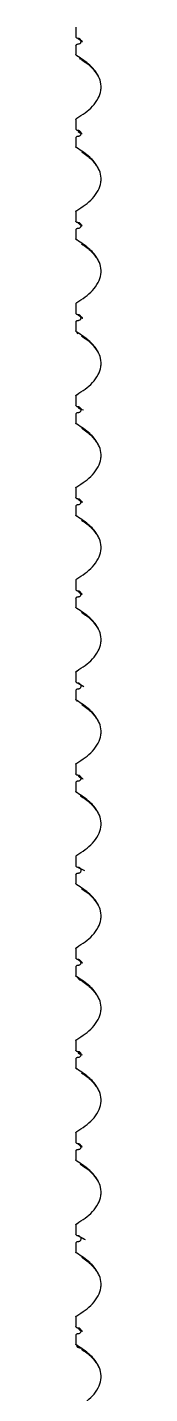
# Model space of a CAD drawing. Header units: millimetres. Extents: x -300 to 1184, y 5 to 1469.
# Drawn here: x 356.94 to 357.68, y 1310.32 to 1349.88 of the extents above; entities that cross this region are included whole.
import ezdxf

# ---------------------------------------------------------------- set-up
doc = ezdxf.new("R2010")
doc.units = ezdxf.units.MM

msp = doc.modelspace()

# ---------------------------------------------------------------- linework, layer by layer
at = {"color": 7, "linetype": 'Continuous', "lineweight": 25}
for p, q in [((356.937, 1349.876), (356.937, 1349.594)), ((356.937, 1349.354), (356.937, 1349.085)), ((357.014, 1349.553), (357.111, 1349.481)), ((357.04, 1348.973), (357.132, 1348.943)), ((357.663, 1348.114), (357.652, 1348.066)), ((356.937, 1347.209), (356.937, 1346.927)), ((356.937, 1346.687), (356.937, 1346.418)), ((357.663, 1345.448), (357.652, 1345.399)), ((356.937, 1344.542), (356.937, 1344.261)), ((357.014, 1344.219), (357.11, 1344.147)), ((357.059, 1344.171), (357.109, 1344.134)), ((356.937, 1344.021), (356.937, 1343.752)), ((357.663, 1342.781), (357.652, 1342.733)), ((356.937, 1341.876), (356.937, 1341.594)), ((356.937, 1341.354), (356.937, 1341.085)), ((357.014, 1341.553), (357.113, 1341.483)), ((357.663, 1340.114), (357.652, 1340.066)), ((356.937, 1339.209), (356.937, 1338.927)), ((356.937, 1338.687), (356.937, 1338.418)), ((357.663, 1337.448), (357.652, 1337.399)), ((356.937, 1336.542), (356.937, 1336.261)), ((357.014, 1336.219), (357.111, 1336.148)), ((356.937, 1336.021), (356.937, 1335.752)), ((357.663, 1334.781), (357.652, 1334.733)), ((356.937, 1333.876), (356.937, 1333.594)), ((357.014, 1333.553), (357.121, 1333.467)), ((356.937, 1333.354), (356.937, 1333.085)), ((357.663, 1332.114), (357.652, 1332.066)), ((356.937, 1331.209), (356.937, 1330.927)), ((356.937, 1330.687), (356.937, 1330.418)), ((357.006, 1330.886), (357.167, 1330.797)), ((357.014, 1330.886), (357.121, 1330.826)), ((357.663, 1329.448), (357.652, 1329.399)), ((356.937, 1328.542), (356.937, 1328.261)), ((356.937, 1328.021), (356.937, 1327.752)), ((357.663, 1326.781), (357.652, 1326.732)), ((356.937, 1325.876), (356.937, 1325.594)), ((357.006, 1325.553), (357.193, 1325.464)), ((357.014, 1325.553), (357.128, 1325.498)), ((356.937, 1325.354), (356.937, 1325.085)), ((357.663, 1324.114), (357.652, 1324.066)), ((356.937, 1323.209), (356.937, 1322.927)), ((357.014, 1322.886), (357.112, 1322.815)), ((356.937, 1322.687), (356.937, 1322.418)), ((357.045, 1322.303), (357.13, 1322.276)), ((357.663, 1321.448), (357.652, 1321.399)), ((356.937, 1320.542), (356.937, 1320.261)), ((356.937, 1320.021), (356.937, 1319.752)), ((357.014, 1320.219), (357.052, 1320.161)), ((357.663, 1318.781), (357.652, 1318.733)), ((356.937, 1317.876), (356.937, 1317.594)), ((356.937, 1317.354), (356.937, 1317.085)), ((357.014, 1317.553), (357.111, 1317.481)), ((357.663, 1316.114), (357.652, 1316.066)), ((356.937, 1315.209), (356.937, 1314.927)), ((357.006, 1314.886), (357.179, 1314.797)), ((357.014, 1314.886), (357.208, 1314.786)), ((356.937, 1314.687), (356.937, 1314.418)), ((357.663, 1313.448), (357.652, 1313.399)), ((356.937, 1312.542), (356.937, 1312.261)), ((357.014, 1312.219), (357.114, 1312.137)), ((356.937, 1312.021), (356.937, 1311.752)), ((357.663, 1310.781), (357.652, 1310.733))]:
    msp.add_line(p, q, dxfattribs=at)
at = {"color": 8, "linetype": 'Continuous', "lineweight": 25}
for p, q in [((357.006, 1349.553), (357.128, 1349.463)), ((356.967, 1346.387), (356.969, 1346.374)), ((357.006, 1344.219), (357.126, 1344.13)), ((357.006, 1341.553), (357.134, 1341.463)), ((356.967, 1341.053), (356.992, 1341.007)), ((357.006, 1336.219), (357.129, 1336.13)), ((357.006, 1333.553), (357.118, 1333.463)), ((356.967, 1333.053), (356.969, 1333.04)), ((356.967, 1330.387), (356.978, 1330.356)), ((357.006, 1322.886), (357.13, 1322.796)), ((356.967, 1322.387), (357.045, 1322.303)), ((356.967, 1319.72), (356.97, 1319.705)), ((357.006, 1317.553), (357.127, 1317.463)), ((357.006, 1312.22), (357.115, 1312.13))]:
    msp.add_line(p, q, dxfattribs=at)
at = {"color": 7, "linetype": 'Continuous', "lineweight": 25}
for points, knots in [([(357.006, 1349.553), (356.997, 1349.554), (356.979, 1349.556), (356.955, 1349.569), (356.942, 1349.584), (356.937, 1349.593), (356.937, 1349.594)], [0, 0, 0, 0, 0.315574, 0.631351, 0.947849, 1, 1, 1, 1]), ([(356.937, 1349.354), (356.942, 1349.361), (356.952, 1349.376), (356.977, 1349.39), (356.995, 1349.392), (357.005, 1349.393)], [0, 0, 0, 0, 0.324756, 0.650121, 1, 1, 1, 1]), ([(357.005, 1349.393), (357.006, 1349.393), (357.007, 1349.393), (357.01, 1349.393), (357.012, 1349.393), (357.013, 1349.393)], [0, 0, 0, 0, 0.269888, 0.541066, 1, 1, 1, 1]), ([(357.014, 1349.553), (357.013, 1349.553), (357.011, 1349.553), (357.009, 1349.553), (357.007, 1349.553), (357.006, 1349.553)], [0, 0, 0, 0, 0.2708, 0.5416, 1, 1, 1, 1]), ([(357.013, 1349.393), (357.022, 1349.394), (357.04, 1349.396), (357.063, 1349.409), (357.082, 1349.429), (357.092, 1349.454), (357.094, 1349.482), (357.086, 1349.508), (357.071, 1349.531), (357.048, 1349.546), (357.028, 1349.552), (357.016, 1349.553), (357.014, 1349.553)], [0, 0, 0, 0, 0.106506, 0.213028, 0.319797, 0.427334, 0.535332, 0.643679, 0.751892, 0.859619, 0.96665, 1, 1, 1, 1]), ([(357.061, 1349.504), (357.063, 1349.491), (357.066, 1349.477), (357.125, 1349.463), (357.13, 1349.462)], [0, 0, 0, 0, 0.92223, 1, 1, 1, 1]), ([(356.967, 1349.053), (356.961, 1349.057), (356.949, 1349.066), (356.941, 1349.078), (356.937, 1349.085)], [0, 0, 0, 0, 0.480527, 1, 1, 1, 1]), ([(356.967, 1347.241), (357.129, 1347.346), (357.372, 1347.503), (357.594, 1347.802), (357.681, 1348.049), (357.671, 1348.29), (357.564, 1348.547), (357.333, 1348.819), (357.099, 1348.969), (356.967, 1349.053)], [0, 0, 0, 0, 0.239817, 0.358736, 0.459947, 0.561705, 0.652805, 0.804705, 1, 1, 1, 1]), ([(357.105, 1348.942), (357.208, 1348.872), (357.398, 1348.743), (357.532, 1348.545), (357.592, 1348.454)], [0, 0, 0, 0, 0.5424873, 1, 1, 1, 1]), ([(356.937, 1347.209), (356.94, 1347.215), (356.948, 1347.228), (356.961, 1347.236), (356.967, 1347.241)], [0, 0, 0, 0, 0.479982, 1, 1, 1, 1]), ([(357.006, 1346.886), (356.997, 1346.887), (356.979, 1346.889), (356.955, 1346.903), (356.942, 1346.917), (356.937, 1346.926), (356.937, 1346.927)], [0, 0, 0, 0, 0.315574, 0.631351, 0.947849, 1, 1, 1, 1]), ([(357.006, 1346.886), (357.005, 1346.867), (357.004, 1346.838), (357.091, 1346.808), (357.121, 1346.798)], [0, 0, 0, 0, 0.654411, 1, 1, 1, 1]), ([(357.014, 1346.886), (357.013, 1346.886), (357.011, 1346.886), (357.009, 1346.886), (357.007, 1346.886), (357.006, 1346.886)], [0, 0, 0, 0, 0.2708, 0.5416, 1, 1, 1, 1]), ([(357.014, 1346.886), (357.01, 1346.867), (357.006, 1346.843), (357.075, 1346.819), (357.09, 1346.813)], [0, 0, 0, 0, 0.789227, 1, 1, 1, 1]), ([(357.013, 1346.727), (357.022, 1346.727), (357.04, 1346.729), (357.063, 1346.743), (357.082, 1346.763), (357.092, 1346.788), (357.094, 1346.815), (357.086, 1346.841), (357.071, 1346.864), (357.048, 1346.88), (357.028, 1346.886), (357.016, 1346.886), (357.014, 1346.886)], [0, 0, 0, 0, 0.106538, 0.212988, 0.319763, 0.427305, 0.535308, 0.643661, 0.751879, 0.859612, 0.966648, 1, 1, 1, 1]), ([(356.937, 1346.687), (356.942, 1346.695), (356.952, 1346.709), (356.977, 1346.724), (356.995, 1346.726), (357.005, 1346.727)], [0, 0, 0, 0, 0.325085, 0.650164, 1, 1, 1, 1]), ([(357.005, 1346.727), (357.006, 1346.727), (357.007, 1346.727), (357.01, 1346.726), (357.012, 1346.727), (357.013, 1346.727)], [0, 0, 0, 0, 0.269888, 0.541066, 1, 1, 1, 1]), ([(356.967, 1346.387), (356.961, 1346.391), (356.949, 1346.399), (356.941, 1346.412), (356.937, 1346.418)], [0, 0, 0, 0, 0.480353, 1, 1, 1, 1]), ([(356.967, 1344.574), (357.129, 1344.679), (357.372, 1344.837), (357.594, 1345.136), (357.681, 1345.382), (357.671, 1345.623), (357.564, 1345.881), (357.333, 1346.153), (357.099, 1346.302), (356.967, 1346.387)], [0, 0, 0, 0, 0.239817, 0.358743, 0.459946, 0.561705, 0.652805, 0.804704, 1, 1, 1, 1]), ([(357.105, 1346.275), (357.208, 1346.205), (357.398, 1346.076), (357.532, 1345.878), (357.592, 1345.788)], [0, 0, 0, 0, 0.5424938, 1, 1, 1, 1]), ([(356.937, 1344.542), (356.94, 1344.548), (356.948, 1344.561), (356.961, 1344.57), (356.967, 1344.574)], [0, 0, 0, 0, 0.480494, 1, 1, 1, 1]), ([(357.006, 1344.219), (356.997, 1344.22), (356.979, 1344.222), (356.955, 1344.236), (356.942, 1344.25), (356.937, 1344.259), (356.937, 1344.261)], [0, 0, 0, 0, 0.315638, 0.631323, 0.947846, 1, 1, 1, 1]), ([(357.014, 1344.219), (357.013, 1344.219), (357.011, 1344.219), (357.009, 1344.219), (357.007, 1344.219), (357.006, 1344.219)], [0, 0, 0, 0, 0.270814, 0.541616, 1, 1, 1, 1]), ([(357.013, 1344.06), (357.022, 1344.061), (357.04, 1344.062), (357.063, 1344.076), (357.082, 1344.096), (357.092, 1344.121), (357.094, 1344.148), (357.086, 1344.175), (357.071, 1344.197), (357.048, 1344.213), (357.028, 1344.219), (357.016, 1344.219), (357.014, 1344.219)], [0, 0, 0, 0, 0.106522, 0.213046, 0.319818, 0.427284, 0.535284, 0.643634, 0.751915, 0.859599, 0.966654, 1, 1, 1, 1]), ([(356.937, 1344.021), (356.942, 1344.028), (356.952, 1344.042), (356.977, 1344.057), (356.995, 1344.059), (357.005, 1344.06)], [0, 0, 0, 0, 0.32492, 0.650142, 1, 1, 1, 1]), ([(356.967, 1343.72), (356.961, 1343.724), (356.949, 1343.732), (356.941, 1343.745), (356.937, 1343.752)], [0, 0, 0, 0, 0.480211, 1, 1, 1, 1]), ([(356.967, 1341.907), (357.129, 1342.013), (357.372, 1342.17), (357.594, 1342.469), (357.681, 1342.716), (357.671, 1342.956), (357.564, 1343.214), (357.333, 1343.486), (357.099, 1343.636), (356.967, 1343.72)], [0, 0, 0, 0, 0.2398116, 0.3587379, 0.4599404, 0.5616989, 0.6528069, 0.8046998, 1, 1, 1, 1]), ([(357.005, 1344.06), (357.006, 1344.06), (357.007, 1344.06), (357.01, 1344.06), (357.012, 1344.06), (357.013, 1344.06)], [0, 0, 0, 0, 0.269896, 0.541046, 1, 1, 1, 1]), ([(357.105, 1343.608), (357.208, 1343.538), (357.398, 1343.41), (357.532, 1343.212), (357.592, 1343.121)], [0, 0, 0, 0, 0.5424938, 1, 1, 1, 1]), ([(356.937, 1341.876), (356.94, 1341.882), (356.948, 1341.894), (356.961, 1341.903), (356.967, 1341.907)], [0, 0, 0, 0, 0.480172, 1, 1, 1, 1]), ([(357.006, 1341.553), (356.997, 1341.554), (356.979, 1341.556), (356.955, 1341.569), (356.942, 1341.584), (356.937, 1341.593), (356.937, 1341.594)], [0, 0, 0, 0, 0.315574, 0.631195, 0.947652, 1, 1, 1, 1]), ([(356.937, 1341.354), (356.942, 1341.361), (356.952, 1341.376), (356.977, 1341.39), (356.995, 1341.392), (357.005, 1341.393)], [0, 0, 0, 0, 0.325085, 0.650164, 1, 1, 1, 1]), ([(357.005, 1341.393), (357.006, 1341.393), (357.007, 1341.393), (357.01, 1341.393), (357.012, 1341.393), (357.013, 1341.393)], [0, 0, 0, 0, 0.269897, 0.54105, 1, 1, 1, 1]), ([(357.014, 1341.553), (357.013, 1341.553), (357.011, 1341.553), (357.009, 1341.553), (357.007, 1341.553), (357.006, 1341.553)], [0, 0, 0, 0, 0.2708044, 0.5416201, 1, 1, 1, 1]), ([(357.013, 1341.393), (357.022, 1341.394), (357.04, 1341.396), (357.063, 1341.409), (357.082, 1341.429), (357.092, 1341.454), (357.094, 1341.482), (357.086, 1341.508), (357.071, 1341.531), (357.048, 1341.546), (357.028, 1341.552), (357.016, 1341.553), (357.014, 1341.553)], [0, 0, 0, 0, 0.106521, 0.213007, 0.319778, 0.427244, 0.535323, 0.643672, 0.751887, 0.859617, 0.966649, 1, 1, 1, 1]), ([(357.067, 1341.504), (357.07, 1341.489), (357.072, 1341.473), (357.14, 1341.457), (357.144, 1341.456)], [0, 0, 0, 0, 0.952705, 1, 1, 1, 1]), ([(356.967, 1341.053), (356.961, 1341.057), (356.949, 1341.066), (356.941, 1341.078), (356.937, 1341.085)], [0, 0, 0, 0, 0.480037, 1, 1, 1, 1]), ([(356.967, 1339.241), (357.129, 1339.346), (357.372, 1339.503), (357.594, 1339.802), (357.681, 1340.049), (357.671, 1340.29), (357.564, 1340.547), (357.333, 1340.819), (357.099, 1340.969), (356.967, 1341.053)], [0, 0, 0, 0, 0.239817, 0.358737, 0.459939, 0.561698, 0.652806, 0.8047, 1, 1, 1, 1]), ([(357.105, 1340.942), (357.208, 1340.872), (357.398, 1340.743), (357.532, 1340.545), (357.592, 1340.454)], [0, 0, 0, 0, 0.5425, 1, 1, 1, 1]), ([(356.937, 1339.209), (356.94, 1339.215), (356.948, 1339.228), (356.961, 1339.236), (356.967, 1339.241)], [0, 0, 0, 0, 0.480172, 1, 1, 1, 1]), ([(357.006, 1338.886), (356.997, 1338.887), (356.979, 1338.889), (356.955, 1338.903), (356.942, 1338.917), (356.937, 1338.926), (356.937, 1338.927)], [0, 0, 0, 0, 0.315658, 0.631321, 0.947645, 1, 1, 1, 1]), ([(356.937, 1338.687), (356.942, 1338.695), (356.952, 1338.709), (356.977, 1338.724), (356.995, 1338.726), (357.005, 1338.727)], [0, 0, 0, 0, 0.325071, 0.650136, 1, 1, 1, 1]), ([(357.006, 1338.886), (357.005, 1338.879), (357.005, 1338.85), (357.097, 1338.82), (357.164, 1338.798)], [0, 0, 0, 0, 0.267042, 1, 1, 1, 1]), ([(357.005, 1338.727), (357.006, 1338.727), (357.007, 1338.727), (357.01, 1338.727), (357.012, 1338.727), (357.013, 1338.727)], [0, 0, 0, 0, 0.269907, 0.541046, 1, 1, 1, 1]), ([(357.014, 1338.886), (357.013, 1338.886), (357.011, 1338.886), (357.009, 1338.886), (357.007, 1338.886), (357.006, 1338.886)], [0, 0, 0, 0, 0.2708044, 0.5416201, 1, 1, 1, 1]), ([(357.014, 1338.886), (357.012, 1338.879), (357.009, 1338.859), (357.07, 1338.838), (357.107, 1338.826)], [0, 0, 0, 0, 0.3889383, 1, 1, 1, 1]), ([(357.013, 1338.727), (357.022, 1338.727), (357.04, 1338.729), (357.063, 1338.743), (357.082, 1338.763), (357.092, 1338.788), (357.094, 1338.815), (357.086, 1338.841), (357.071, 1338.864), (357.048, 1338.88), (357.028, 1338.886), (357.016, 1338.886), (357.014, 1338.886)], [0, 0, 0, 0, 0.106523, 0.213049, 0.319822, 0.427216, 0.535297, 0.643649, 0.751865, 0.859597, 0.966653, 1, 1, 1, 1]), ([(356.967, 1338.387), (356.961, 1338.391), (356.949, 1338.399), (356.941, 1338.412), (356.937, 1338.418)], [0, 0, 0, 0, 0.480037, 1, 1, 1, 1]), ([(356.967, 1336.574), (357.129, 1336.679), (357.372, 1336.837), (357.594, 1337.136), (357.681, 1337.382), (357.671, 1337.623), (357.564, 1337.881), (357.333, 1338.153), (357.099, 1338.302), (356.967, 1338.387)], [0, 0, 0, 0, 0.239817, 0.358744, 0.459947, 0.561705, 0.652806, 0.804699, 1, 1, 1, 1]), ([(357.105, 1338.275), (357.208, 1338.205), (357.398, 1338.076), (357.532, 1337.878), (357.592, 1337.788)], [0, 0, 0, 0, 0.542505, 1, 1, 1, 1]), ([(356.937, 1336.542), (356.94, 1336.548), (356.948, 1336.561), (356.961, 1336.57), (356.967, 1336.574)], [0, 0, 0, 0, 0.480494, 1, 1, 1, 1]), ([(357.006, 1336.219), (356.997, 1336.22), (356.979, 1336.222), (356.955, 1336.236), (356.942, 1336.25), (356.937, 1336.259), (356.937, 1336.261)], [0, 0, 0, 0, 0.31563, 0.631306, 0.947643, 1, 1, 1, 1]), ([(357.014, 1336.219), (357.013, 1336.219), (357.011, 1336.219), (357.009, 1336.219), (357.007, 1336.219), (357.006, 1336.219)], [0, 0, 0, 0, 0.270814, 0.541616, 1, 1, 1, 1]), ([(357.013, 1336.06), (357.022, 1336.061), (357.04, 1336.062), (357.063, 1336.076), (357.082, 1336.096), (357.092, 1336.121), (357.094, 1336.148), (357.086, 1336.175), (357.071, 1336.197), (357.048, 1336.213), (357.028, 1336.219), (357.016, 1336.219), (357.014, 1336.219)], [0, 0, 0, 0, 0.106521, 0.213045, 0.319816, 0.427208, 0.535287, 0.643636, 0.751916, 0.859599, 0.966654, 1, 1, 1, 1]), ([(356.937, 1336.021), (356.942, 1336.028), (356.952, 1336.042), (356.977, 1336.057), (356.995, 1336.059), (357.005, 1336.06)], [0, 0, 0, 0, 0.32492, 0.650142, 1, 1, 1, 1]), ([(357.005, 1336.06), (357.006, 1336.06), (357.007, 1336.06), (357.01, 1336.06), (357.012, 1336.06), (357.013, 1336.06)], [0, 0, 0, 0, 0.269907, 0.541046, 1, 1, 1, 1]), ([(357.063, 1336.171), (357.062, 1336.157), (357.061, 1336.143), (357.128, 1336.129), (357.132, 1336.128)], [0, 0, 0, 0, 0.938697, 1, 1, 1, 1]), ([(356.967, 1335.72), (356.961, 1335.724), (356.949, 1335.732), (356.941, 1335.745), (356.937, 1335.752)], [0, 0, 0, 0, 0.480211, 1, 1, 1, 1]), ([(356.967, 1333.907), (357.129, 1334.013), (357.372, 1334.17), (357.594, 1334.469), (357.681, 1334.716), (357.671, 1334.956), (357.564, 1335.214), (357.333, 1335.486), (357.099, 1335.636), (356.967, 1335.72)], [0, 0, 0, 0, 0.2398116, 0.3587379, 0.4599404, 0.5616989, 0.6528069, 0.8046998, 1, 1, 1, 1]), ([(357.105, 1335.608), (357.208, 1335.538), (357.398, 1335.41), (357.532, 1335.212), (357.592, 1335.121)], [0, 0, 0, 0, 0.5424938, 1, 1, 1, 1]), ([(356.937, 1333.876), (356.94, 1333.882), (356.948, 1333.894), (356.961, 1333.903), (356.967, 1333.907)], [0, 0, 0, 0, 0.480172, 1, 1, 1, 1]), ([(357.006, 1333.553), (356.997, 1333.554), (356.979, 1333.556), (356.955, 1333.569), (356.942, 1333.584), (356.937, 1333.593), (356.937, 1333.594)], [0, 0, 0, 0, 0.315638, 0.631323, 0.947846, 1, 1, 1, 1]), ([(357.014, 1333.553), (357.013, 1333.553), (357.011, 1333.553), (357.009, 1333.553), (357.007, 1333.553), (357.006, 1333.553)], [0, 0, 0, 0, 0.2708056, 0.5416113, 1, 1, 1, 1]), ([(357.013, 1333.393), (357.022, 1333.394), (357.04, 1333.396), (357.063, 1333.409), (357.082, 1333.429), (357.092, 1333.454), (357.094, 1333.482), (357.086, 1333.508), (357.071, 1333.531), (357.048, 1333.546), (357.028, 1333.552), (357.016, 1333.553), (357.014, 1333.553)], [0, 0, 0, 0, 0.1065085, 0.2130325, 0.3198036, 0.4272698, 0.5352696, 0.6436961, 0.7519108, 0.8595945, 0.9666494, 1, 1, 1, 1]), ([(357.051, 1333.504), (357.054, 1333.495), (357.058, 1333.483), (357.108, 1333.47), (357.121, 1333.467)], [0, 0, 0, 0, 0.758322, 1, 1, 1, 1]), ([(356.937, 1333.354), (356.942, 1333.361), (356.952, 1333.376), (356.977, 1333.39), (356.995, 1333.392), (357.005, 1333.393)], [0, 0, 0, 0, 0.325085, 0.650164, 1, 1, 1, 1]), ([(356.967, 1333.053), (356.961, 1333.057), (356.949, 1333.066), (356.941, 1333.078), (356.937, 1333.085)], [0, 0, 0, 0, 0.480037, 1, 1, 1, 1]), ([(356.967, 1331.241), (357.129, 1331.346), (357.372, 1331.503), (357.594, 1331.802), (357.681, 1332.049), (357.671, 1332.29), (357.564, 1332.547), (357.333, 1332.819), (357.099, 1332.969), (356.967, 1333.053)], [0, 0, 0, 0, 0.2398116, 0.3587379, 0.4599404, 0.5616989, 0.6528069, 0.8046998, 1, 1, 1, 1]), ([(357.005, 1333.393), (357.006, 1333.393), (357.007, 1333.393), (357.01, 1333.393), (357.012, 1333.393), (357.013, 1333.393)], [0, 0, 0, 0, 0.269897, 0.54105, 1, 1, 1, 1]), ([(357.105, 1332.942), (357.208, 1332.872), (357.398, 1332.743), (357.532, 1332.545), (357.592, 1332.454)], [0, 0, 0, 0, 0.5424938, 1, 1, 1, 1]), ([(356.937, 1331.209), (356.94, 1331.215), (356.948, 1331.228), (356.961, 1331.236), (356.967, 1331.241)], [0, 0, 0, 0, 0.480172, 1, 1, 1, 1]), ([(357.006, 1330.886), (356.997, 1330.887), (356.979, 1330.889), (356.955, 1330.903), (356.942, 1330.917), (356.937, 1330.926), (356.937, 1330.927)], [0, 0, 0, 0, 0.315574, 0.631195, 0.947652, 1, 1, 1, 1]), ([(356.937, 1330.687), (356.942, 1330.695), (356.952, 1330.709), (356.977, 1330.724), (356.995, 1330.726), (357.005, 1330.727)], [0, 0, 0, 0, 0.325085, 0.650164, 1, 1, 1, 1]), ([(357.005, 1330.727), (357.006, 1330.727), (357.007, 1330.727), (357.01, 1330.727), (357.012, 1330.727), (357.013, 1330.727)], [0, 0, 0, 0, 0.269899, 0.541041, 1, 1, 1, 1]), ([(357.014, 1330.886), (357.013, 1330.886), (357.011, 1330.886), (357.009, 1330.886), (357.007, 1330.886), (357.006, 1330.886)], [0, 0, 0, 0, 0.2708044, 0.5416201, 1, 1, 1, 1]), ([(357.013, 1330.727), (357.022, 1330.727), (357.04, 1330.729), (357.063, 1330.743), (357.082, 1330.763), (357.092, 1330.788), (357.094, 1330.815), (357.086, 1330.841), (357.071, 1330.864), (357.048, 1330.88), (357.028, 1330.886), (357.016, 1330.886), (357.014, 1330.886)], [0, 0, 0, 0, 0.106521, 0.213007, 0.319778, 0.427244, 0.535323, 0.643672, 0.751887, 0.859617, 0.966649, 1, 1, 1, 1]), ([(356.967, 1330.387), (356.961, 1330.391), (356.949, 1330.399), (356.941, 1330.412), (356.937, 1330.418)], [0, 0, 0, 0, 0.480037, 1, 1, 1, 1]), ([(356.967, 1328.574), (357.129, 1328.679), (357.372, 1328.837), (357.594, 1329.136), (357.681, 1329.382), (357.671, 1329.623), (357.564, 1329.881), (357.333, 1330.153), (357.099, 1330.302), (356.967, 1330.387)], [0, 0, 0, 0, 0.2398169, 0.3587366, 0.4599392, 0.5617061, 0.6528065, 0.8046996, 1, 1, 1, 1]), ([(357.105, 1330.275), (357.208, 1330.205), (357.398, 1330.076), (357.532, 1329.878), (357.592, 1329.788)], [0, 0, 0, 0, 0.542505, 1, 1, 1, 1]), ([(356.937, 1328.542), (356.94, 1328.548), (356.948, 1328.561), (356.961, 1328.57), (356.967, 1328.574)], [0, 0, 0, 0, 0.480172, 1, 1, 1, 1]), ([(357.006, 1328.22), (356.997, 1328.22), (356.979, 1328.222), (356.955, 1328.236), (356.942, 1328.25), (356.937, 1328.259), (356.937, 1328.261)], [0, 0, 0, 0, 0.31563, 0.631306, 0.947643, 1, 1, 1, 1]), ([(356.937, 1328.021), (356.942, 1328.028), (356.952, 1328.042), (356.977, 1328.057), (356.995, 1328.059), (357.005, 1328.06)], [0, 0, 0, 0, 0.325045, 0.650207, 1, 1, 1, 1]), ([(357.005, 1328.06), (357.006, 1328.06), (357.007, 1328.06), (357.01, 1328.06), (357.012, 1328.06), (357.013, 1328.06)], [0, 0, 0, 0, 0.269907, 0.541046, 1, 1, 1, 1]), ([(357.014, 1328.219), (357.013, 1328.219), (357.011, 1328.22), (357.009, 1328.219), (357.007, 1328.22), (357.006, 1328.22)], [0, 0, 0, 0, 0.270814, 0.541616, 1, 1, 1, 1]), ([(357.013, 1328.06), (357.022, 1328.061), (357.04, 1328.062), (357.063, 1328.076), (357.082, 1328.096), (357.092, 1328.121), (357.094, 1328.148), (357.086, 1328.175), (357.071, 1328.197), (357.048, 1328.213), (357.028, 1328.219), (357.016, 1328.219), (357.014, 1328.219)], [0, 0, 0, 0, 0.106523, 0.213049, 0.319822, 0.427216, 0.535297, 0.643649, 0.751865, 0.859597, 0.966653, 1, 1, 1, 1]), ([(357.014, 1328.219), (357.014, 1328.217), (357.014, 1328.195), (357.064, 1328.172), (357.11, 1328.151)], [0, 0, 0, 0, 0.104261, 1, 1, 1, 1]), ([(357.068, 1328.171), (357.072, 1328.154), (357.076, 1328.136), (357.149, 1328.12), (357.149, 1328.12)], [0, 0, 0, 0, 0.9945668, 1, 1, 1, 1]), ([(356.967, 1327.72), (356.961, 1327.724), (356.949, 1327.732), (356.941, 1327.745), (356.937, 1327.752)], [0, 0, 0, 0, 0.480037, 1, 1, 1, 1]), ([(356.967, 1325.907), (357.129, 1326.013), (357.372, 1326.17), (357.594, 1326.469), (357.681, 1326.716), (357.671, 1326.956), (357.564, 1327.214), (357.333, 1327.486), (357.099, 1327.636), (356.967, 1327.72)], [0, 0, 0, 0, 0.239817, 0.358743, 0.459946, 0.561705, 0.652805, 0.804704, 1, 1, 1, 1]), ([(357.074, 1327.633), (357.074, 1327.625), (357.075, 1327.617), (357.105, 1327.609), (357.106, 1327.608)], [0, 0, 0, 0, 0.962857, 1, 1, 1, 1]), ([(357.105, 1327.608), (357.208, 1327.538), (357.398, 1327.41), (357.532, 1327.212), (357.592, 1327.121)], [0, 0, 0, 0, 0.5424938, 1, 1, 1, 1]), ([(356.937, 1325.876), (356.94, 1325.882), (356.948, 1325.894), (356.961, 1325.903), (356.967, 1325.907)], [0, 0, 0, 0, 0.480494, 1, 1, 1, 1]), ([(357.006, 1325.553), (356.997, 1325.554), (356.979, 1325.556), (356.955, 1325.569), (356.942, 1325.584), (356.937, 1325.593), (356.937, 1325.594)], [0, 0, 0, 0, 0.315638, 0.631323, 0.947846, 1, 1, 1, 1]), ([(357.014, 1325.553), (357.013, 1325.553), (357.011, 1325.553), (357.009, 1325.553), (357.007, 1325.553), (357.006, 1325.553)], [0, 0, 0, 0, 0.270814, 0.541616, 1, 1, 1, 1]), ([(357.013, 1325.393), (357.022, 1325.394), (357.04, 1325.396), (357.063, 1325.409), (357.082, 1325.429), (357.092, 1325.454), (357.094, 1325.482), (357.086, 1325.508), (357.071, 1325.531), (357.048, 1325.546), (357.028, 1325.552), (357.016, 1325.553), (357.014, 1325.553)], [0, 0, 0, 0, 0.106521, 0.213045, 0.319816, 0.427208, 0.535287, 0.643636, 0.751916, 0.859599, 0.966654, 1, 1, 1, 1]), ([(356.937, 1325.354), (356.942, 1325.361), (356.952, 1325.376), (356.977, 1325.39), (356.995, 1325.392), (357.005, 1325.393)], [0, 0, 0, 0, 0.32492, 0.650142, 1, 1, 1, 1]), ([(357.005, 1325.393), (357.006, 1325.393), (357.007, 1325.393), (357.01, 1325.393), (357.012, 1325.393), (357.013, 1325.393)], [0, 0, 0, 0, 0.269896, 0.541046, 1, 1, 1, 1]), ([(356.967, 1325.053), (356.961, 1325.057), (356.949, 1325.066), (356.941, 1325.078), (356.937, 1325.085)], [0, 0, 0, 0, 0.480211, 1, 1, 1, 1]), ([(356.967, 1323.241), (357.129, 1323.346), (357.372, 1323.503), (357.594, 1323.802), (357.681, 1324.049), (357.671, 1324.29), (357.564, 1324.547), (357.333, 1324.819), (357.099, 1324.969), (356.967, 1325.053)], [0, 0, 0, 0, 0.2398116, 0.3587379, 0.4599404, 0.5616989, 0.6528069, 0.8046998, 1, 1, 1, 1]), ([(357.105, 1324.942), (357.208, 1324.872), (357.398, 1324.743), (357.532, 1324.545), (357.592, 1324.454)], [0, 0, 0, 0, 0.5424938, 1, 1, 1, 1]), ([(356.937, 1323.209), (356.94, 1323.215), (356.948, 1323.228), (356.961, 1323.236), (356.967, 1323.241)], [0, 0, 0, 0, 0.480172, 1, 1, 1, 1]), ([(357.006, 1322.886), (356.997, 1322.887), (356.979, 1322.889), (356.955, 1322.903), (356.942, 1322.917), (356.937, 1322.926), (356.937, 1322.927)], [0, 0, 0, 0, 0.315638, 0.631323, 0.947846, 1, 1, 1, 1]), ([(357.014, 1322.886), (357.013, 1322.886), (357.011, 1322.886), (357.009, 1322.886), (357.007, 1322.886), (357.006, 1322.886)], [0, 0, 0, 0, 0.2708056, 0.5416113, 1, 1, 1, 1]), ([(357.013, 1322.727), (357.022, 1322.727), (357.04, 1322.729), (357.063, 1322.743), (357.082, 1322.763), (357.092, 1322.788), (357.094, 1322.815), (357.086, 1322.841), (357.071, 1322.864), (357.048, 1322.88), (357.028, 1322.886), (357.016, 1322.886), (357.014, 1322.886)], [0, 0, 0, 0, 0.106522, 0.213007, 0.319779, 0.427245, 0.535245, 0.643671, 0.751886, 0.859616, 0.966649, 1, 1, 1, 1]), ([(357.064, 1322.838), (357.066, 1322.824), (357.068, 1322.809), (357.131, 1322.794), (357.135, 1322.793)], [0, 0, 0, 0, 0.93707, 1, 1, 1, 1]), ([(356.937, 1322.687), (356.942, 1322.695), (356.952, 1322.709), (356.977, 1322.724), (356.995, 1322.726), (357.005, 1322.727)], [0, 0, 0, 0, 0.325085, 0.650164, 1, 1, 1, 1]), ([(356.967, 1322.387), (356.961, 1322.391), (356.949, 1322.399), (356.941, 1322.412), (356.937, 1322.418)], [0, 0, 0, 0, 0.480037, 1, 1, 1, 1]), ([(356.967, 1320.574), (357.129, 1320.679), (357.372, 1320.837), (357.594, 1321.136), (357.681, 1321.382), (357.671, 1321.623), (357.564, 1321.881), (357.333, 1322.153), (357.099, 1322.302), (356.967, 1322.387)], [0, 0, 0, 0, 0.239817, 0.358737, 0.459939, 0.561698, 0.652806, 0.8047, 1, 1, 1, 1]), ([(357.005, 1322.727), (357.006, 1322.727), (357.007, 1322.727), (357.01, 1322.727), (357.012, 1322.727), (357.013, 1322.727)], [0, 0, 0, 0, 0.269897, 0.54105, 1, 1, 1, 1]), ([(357.105, 1322.275), (357.208, 1322.205), (357.398, 1322.076), (357.532, 1321.878), (357.592, 1321.788)], [0, 0, 0, 0, 0.5425, 1, 1, 1, 1]), ([(356.937, 1320.542), (356.94, 1320.548), (356.948, 1320.561), (356.961, 1320.57), (356.967, 1320.574)], [0, 0, 0, 0, 0.480172, 1, 1, 1, 1]), ([(357.006, 1320.219), (356.997, 1320.22), (356.979, 1320.222), (356.955, 1320.236), (356.942, 1320.25), (356.937, 1320.259), (356.937, 1320.261)], [0, 0, 0, 0, 0.315593, 0.631349, 0.947649, 1, 1, 1, 1]), ([(356.937, 1320.021), (356.942, 1320.028), (356.952, 1320.042), (356.977, 1320.057), (356.995, 1320.059), (357.005, 1320.06)], [0, 0, 0, 0, 0.325085, 0.650164, 1, 1, 1, 1]), ([(357.006, 1320.219), (357.005, 1320.2), (357.003, 1320.171), (357.091, 1320.141), (357.119, 1320.132)], [0, 0, 0, 0, 0.684668, 1, 1, 1, 1]), ([(357.005, 1320.06), (357.006, 1320.06), (357.007, 1320.06), (357.01, 1320.06), (357.012, 1320.06), (357.013, 1320.06)], [0, 0, 0, 0, 0.269899, 0.541041, 1, 1, 1, 1]), ([(357.014, 1320.219), (357.013, 1320.219), (357.011, 1320.219), (357.009, 1320.219), (357.007, 1320.219), (357.006, 1320.219)], [0, 0, 0, 0, 0.2708044, 0.5416201, 1, 1, 1, 1]), ([(357.013, 1320.06), (357.022, 1320.061), (357.04, 1320.062), (357.063, 1320.076), (357.082, 1320.096), (357.092, 1320.121), (357.094, 1320.148), (357.086, 1320.175), (357.071, 1320.197), (357.048, 1320.213), (357.028, 1320.219), (357.016, 1320.219), (357.014, 1320.219)], [0, 0, 0, 0, 0.106525, 0.213053, 0.319827, 0.427224, 0.535307, 0.64366, 0.751878, 0.859612, 0.966648, 1, 1, 1, 1]), ([(356.967, 1319.72), (356.961, 1319.724), (356.949, 1319.732), (356.941, 1319.745), (356.937, 1319.752)], [0, 0, 0, 0, 0.480037, 1, 1, 1, 1]), ([(356.967, 1317.907), (357.129, 1318.013), (357.372, 1318.17), (357.594, 1318.469), (357.681, 1318.716), (357.671, 1318.956), (357.564, 1319.214), (357.333, 1319.486), (357.099, 1319.636), (356.967, 1319.72)], [0, 0, 0, 0, 0.239817, 0.358737, 0.459947, 0.561706, 0.652806, 0.8047, 1, 1, 1, 1]), ([(357.105, 1319.608), (357.208, 1319.538), (357.398, 1319.41), (357.532, 1319.212), (357.592, 1319.121)], [0, 0, 0, 0, 0.542505, 1, 1, 1, 1]), ([(356.937, 1317.876), (356.94, 1317.882), (356.948, 1317.894), (356.961, 1317.903), (356.967, 1317.907)], [0, 0, 0, 0, 0.480172, 1, 1, 1, 1]), ([(357.006, 1317.553), (356.997, 1317.554), (356.979, 1317.556), (356.955, 1317.569), (356.942, 1317.584), (356.937, 1317.593), (356.937, 1317.594)], [0, 0, 0, 0, 0.31563, 0.631306, 0.947643, 1, 1, 1, 1]), ([(356.937, 1317.354), (356.942, 1317.361), (356.952, 1317.376), (356.977, 1317.39), (356.995, 1317.392), (357.005, 1317.393)], [0, 0, 0, 0, 0.325045, 0.650207, 1, 1, 1, 1]), ([(357.005, 1317.393), (357.006, 1317.393), (357.007, 1317.393), (357.01, 1317.393), (357.012, 1317.393), (357.013, 1317.393)], [0, 0, 0, 0, 0.269907, 0.541046, 1, 1, 1, 1]), ([(357.014, 1317.553), (357.013, 1317.553), (357.011, 1317.553), (357.009, 1317.553), (357.007, 1317.553), (357.006, 1317.553)], [0, 0, 0, 0, 0.270814, 0.541616, 1, 1, 1, 1]), ([(357.013, 1317.393), (357.022, 1317.394), (357.04, 1317.396), (357.063, 1317.409), (357.082, 1317.429), (357.092, 1317.454), (357.094, 1317.482), (357.086, 1317.508), (357.071, 1317.531), (357.048, 1317.546), (357.028, 1317.552), (357.016, 1317.553), (357.014, 1317.553)], [0, 0, 0, 0, 0.106521, 0.213045, 0.319816, 0.427208, 0.535287, 0.643636, 0.751916, 0.859599, 0.966654, 1, 1, 1, 1]), ([(357.06, 1317.504), (357.062, 1317.492), (357.065, 1317.478), (357.122, 1317.464), (357.127, 1317.463)], [0, 0, 0, 0, 0.909886, 1, 1, 1, 1]), ([(356.967, 1317.053), (356.961, 1317.057), (356.949, 1317.066), (356.941, 1317.078), (356.937, 1317.085)], [0, 0, 0, 0, 0.480353, 1, 1, 1, 1]), ([(356.967, 1315.241), (357.129, 1315.346), (357.372, 1315.503), (357.594, 1315.802), (357.681, 1316.049), (357.671, 1316.29), (357.564, 1316.547), (357.333, 1316.819), (357.099, 1316.969), (356.967, 1317.053)], [0, 0, 0, 0, 0.239817, 0.358743, 0.459946, 0.561705, 0.652805, 0.804704, 1, 1, 1, 1]), ([(357.066, 1316.966), (357.068, 1316.961), (357.072, 1316.953), (357.102, 1316.945), (357.113, 1316.942)], [0, 0, 0, 0, 0.6365361, 1, 1, 1, 1]), ([(357.105, 1316.942), (357.208, 1316.872), (357.398, 1316.743), (357.532, 1316.545), (357.592, 1316.454)], [0, 0, 0, 0, 0.5424938, 1, 1, 1, 1]), ([(356.937, 1315.209), (356.94, 1315.215), (356.948, 1315.228), (356.961, 1315.236), (356.967, 1315.241)], [0, 0, 0, 0, 0.480494, 1, 1, 1, 1]), ([(357.006, 1314.886), (356.997, 1314.887), (356.979, 1314.889), (356.955, 1314.903), (356.942, 1314.917), (356.937, 1314.926), (356.937, 1314.927)], [0, 0, 0, 0, 0.315638, 0.631323, 0.947846, 1, 1, 1, 1]), ([(357.014, 1314.886), (357.013, 1314.886), (357.011, 1314.886), (357.009, 1314.886), (357.007, 1314.886), (357.006, 1314.886)], [0, 0, 0, 0, 0.270814, 0.541616, 1, 1, 1, 1]), ([(357.013, 1314.727), (357.022, 1314.727), (357.04, 1314.729), (357.063, 1314.743), (357.082, 1314.763), (357.092, 1314.788), (357.094, 1314.815), (357.086, 1314.841), (357.071, 1314.864), (357.048, 1314.88), (357.028, 1314.886), (357.016, 1314.886), (357.014, 1314.886)], [0, 0, 0, 0, 0.106522, 0.213046, 0.319818, 0.427284, 0.535284, 0.643634, 0.751915, 0.859599, 0.966654, 1, 1, 1, 1]), ([(356.937, 1314.687), (356.942, 1314.695), (356.952, 1314.709), (356.977, 1314.724), (356.995, 1314.726), (357.005, 1314.727)], [0, 0, 0, 0, 0.32492, 0.650142, 1, 1, 1, 1]), ([(357.005, 1314.727), (357.006, 1314.727), (357.007, 1314.727), (357.01, 1314.727), (357.012, 1314.727), (357.013, 1314.727)], [0, 0, 0, 0, 0.269896, 0.541046, 1, 1, 1, 1]), ([(356.967, 1314.387), (356.961, 1314.391), (356.949, 1314.399), (356.941, 1314.412), (356.937, 1314.418)], [0, 0, 0, 0, 0.480211, 1, 1, 1, 1]), ([(356.967, 1312.574), (357.129, 1312.679), (357.372, 1312.837), (357.594, 1313.136), (357.681, 1313.382), (357.671, 1313.623), (357.564, 1313.881), (357.333, 1314.153), (357.099, 1314.302), (356.967, 1314.387)], [0, 0, 0, 0, 0.2398116, 0.3587379, 0.4599404, 0.5616989, 0.6528069, 0.8046998, 1, 1, 1, 1]), ([(357.105, 1314.275), (357.208, 1314.205), (357.398, 1314.076), (357.532, 1313.878), (357.592, 1313.788)], [0, 0, 0, 0, 0.5424938, 1, 1, 1, 1]), ([(356.937, 1312.542), (356.94, 1312.548), (356.948, 1312.561), (356.961, 1312.57), (356.967, 1312.574)], [0, 0, 0, 0, 0.480172, 1, 1, 1, 1]), ([(357.006, 1312.22), (356.997, 1312.22), (356.979, 1312.222), (356.955, 1312.236), (356.942, 1312.25), (356.937, 1312.259), (356.937, 1312.261)], [0, 0, 0, 0, 0.315574, 0.631195, 0.947652, 1, 1, 1, 1]), ([(357.014, 1312.219), (357.013, 1312.219), (357.011, 1312.219), (357.009, 1312.22), (357.007, 1312.22), (357.006, 1312.22)], [0, 0, 0, 0, 0.2708044, 0.5416201, 1, 1, 1, 1]), ([(357.013, 1312.06), (357.022, 1312.061), (357.04, 1312.062), (357.063, 1312.076), (357.082, 1312.096), (357.092, 1312.121), (357.094, 1312.148), (357.086, 1312.175), (357.071, 1312.197), (357.048, 1312.213), (357.028, 1312.219), (357.016, 1312.219), (357.014, 1312.219)], [0, 0, 0, 0, 0.106521, 0.213007, 0.319778, 0.427244, 0.535323, 0.643672, 0.751887, 0.859617, 0.966649, 1, 1, 1, 1]), ([(357.048, 1312.171), (357.052, 1312.163), (357.058, 1312.149), (357.115, 1312.136), (357.136, 1312.131)], [0, 0, 0, 0, 0.6292071, 1, 1, 1, 1]), ([(356.937, 1312.021), (356.942, 1312.028), (356.952, 1312.042), (356.977, 1312.057), (356.995, 1312.059), (357.005, 1312.06)], [0, 0, 0, 0, 0.325085, 0.650164, 1, 1, 1, 1]), ([(356.967, 1311.72), (356.961, 1311.724), (356.949, 1311.732), (356.941, 1311.745), (356.937, 1311.752)], [0, 0, 0, 0, 0.480037, 1, 1, 1, 1]), ([(356.967, 1309.907), (357.129, 1310.013), (357.372, 1310.17), (357.594, 1310.469), (357.681, 1310.716), (357.671, 1310.956), (357.564, 1311.214), (357.333, 1311.486), (357.099, 1311.636), (356.967, 1311.72)], [0, 0, 0, 0, 0.239817, 0.358737, 0.459939, 0.561698, 0.652806, 0.8047, 1, 1, 1, 1]), ([(357.005, 1312.06), (357.006, 1312.06), (357.007, 1312.06), (357.01, 1312.06), (357.012, 1312.06), (357.013, 1312.06)], [0, 0, 0, 0, 0.269897, 0.54105, 1, 1, 1, 1]), ([(357.105, 1311.608), (357.208, 1311.538), (357.398, 1311.41), (357.532, 1311.212), (357.592, 1311.121)], [0, 0, 0, 0, 0.5425, 1, 1, 1, 1])]:
    msp.add_open_spline(points, degree=3, knots=knots, dxfattribs=at)
at = {"color": 8, "linetype": 'Continuous', "lineweight": 25}
for points, knots in [([(357.006, 1328.22), (357.006, 1328.217), (357.006, 1328.188), (357.073, 1328.158), (357.134, 1328.13)], [0, 0, 0, 0, 0.080523, 1, 1, 1, 1]), ([(356.967, 1311.72), (356.965, 1311.698), (356.962, 1311.67), (357.053, 1311.64), (357.072, 1311.634)], [0, 0, 0, 0, 0.782954, 1, 1, 1, 1])]:
    msp.add_open_spline(points, degree=3, knots=knots, dxfattribs=at)

doc.saveas('drawing.dxf')
